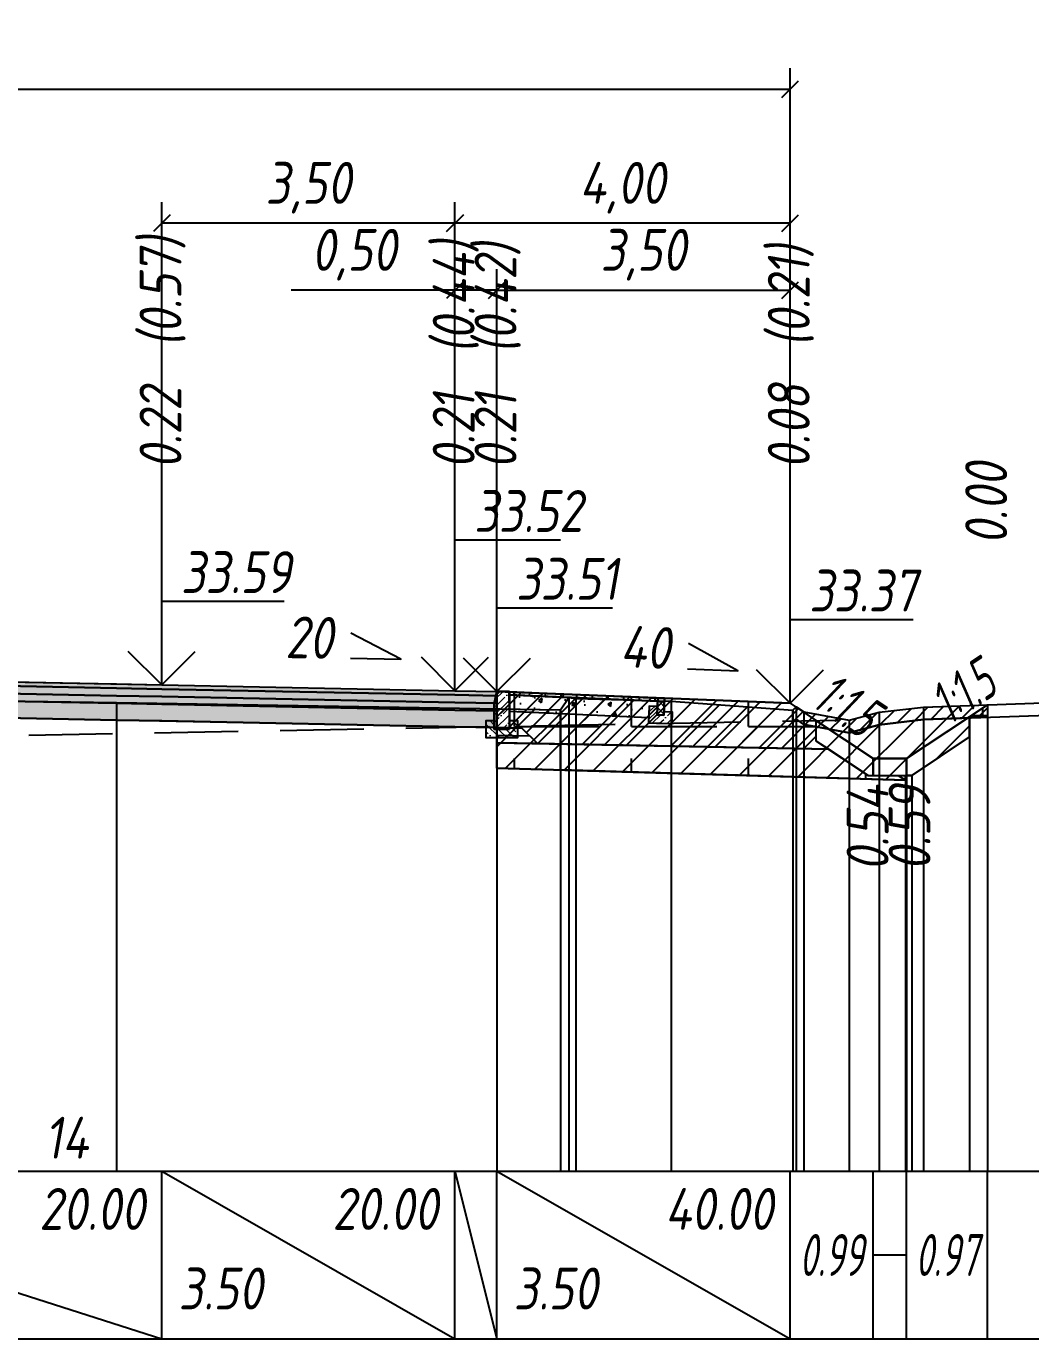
# Model space of a CAD drawing. Extents: x -717 to 1451, y -133302 to 233.
# Drawn here: x -194.5 to -134.5, y -110146.2 to -110067.8 of the extents above; entities that cross this region are included whole.
import ezdxf
from ezdxf.enums import TextEntityAlignment as Align

# ---------------------------------------------------------------- set-up
doc = ezdxf.new("R2010")
doc.units = 0
doc.linetypes.add('штриховая', pattern=[0.75, 0.5, -0.25])
for name, color, linetype in [('Интерполированный поперечник', 2, 'Continuous'), ('КОД_399', 252, 'Continuous'), ('Код_514', 1, 'Continuous'), ('Контур_0', 7, 'Continuous'), ('Контур_2521', 7, 'Continuous'), ('Контур_2564', 7, 'Continuous'), ('Контур_2660', 7, 'Continuous'), ('Контур_2665', 7, 'Continuous'), ('Контур_400', 7, 'Continuous'), ('Контур_508', 7, 'Continuous'), ('Контур_512', 7, 'Continuous'), ('Контур_513', 7, 'Continuous'), ('Контур_818', 7, 'Continuous'), ('Красный поперечник', 1, 'Continuous'), ('Объём_2501', 7, 'Continuous'), ('Объём_2564', 7, 'Continuous'), ('Объём_2650', 7, 'Continuous'), ('Объём_2660', 7, 'Continuous'), ('Объём_2661', 7, 'Continuous'), ('Объём_2662', 7, 'Continuous'), ('Объём_2663', 7, 'Continuous'), ('Объём_2664', 7, 'Continuous'), ('Объём_2665', 7, 'Continuous'), ('Объём_2666', 7, 'Continuous'), ('Объём_2667', 7, 'Continuous'), ('Объём_2668', 7, 'Continuous'), ('Объём_2669', 7, 'Continuous'), ('Объём_2675', 7, 'Continuous'), ('Откосы', 7, 'Continuous'), ('Отметки покрытия', 7, 'Continuous'), ('Рабочие отметки', 7, 'Continuous'), ('Рабочие отметки доп.', 7, 'Continuous'), ('Слои выравнивания', 7, 'Continuous'), ('Таблица', 7, 'Continuous'), ('Уклоны проезжей части', 7, 'Continuous'), ('Черный поперечник', 3, 'Continuous')]:
    doc.layers.add(name, color=color, linetype=linetype)
for name, color, linetype, true_color in [('Контур_2540', 2, 'Continuous', 0xffff00), ('Контур_2560', 2, 'Continuous', 0xffff00), ('Контур_2561', 7, 'Continuous', 0xff8040), ('Контур_2562', 3, 'Continuous', 0x00ff00), ('Контур_2563', 7, 'Continuous', 0xff8000), ('Контур_2570', 7, 'Continuous', 0x80ff00), ('Контур_2583', 3, 'Continuous', 0x00ff00), ('Контур_2584', 3, 'Continuous', 0x00ff00), ('Контур_2725', 7, 'Continuous', 0x323232), ('Контур_2736', 4, 'Continuous', 0x00ffff), ('Контур_2737', 4, 'Continuous', 0x00ffff), ('Контур_2738', 4, 'Continuous', 0x00ffff), ('Контур_2739', 4, 'Continuous', 0x00ffff), ('Контур_2741', 4, 'Continuous', 0x00ffff), ('Контур_2742', 4, 'Continuous', 0x00ffff), ('Контур_2743', 4, 'Continuous', 0x00ffff), ('Контур_2744', 7, 'Continuous', 0xa4ffff), ('Контур_2745', 7, 'Continuous', 0xa4ffff), ('Контур_2747', 4, 'Continuous', 0x00ffff), ('Контур_2748', 4, 'Continuous', 0x00ffff), ('Контур_2749', 4, 'Continuous', 0x00ffff), ('Контур_2750', 4, 'Continuous', 0x00ffff), ('Контур_2751', 4, 'Continuous', 0x00ffff), ('Контур_2752', 4, 'Continuous', 0x00ffff), ('Контур_2760', 7, 'Continuous', 0x323232), ('Контур_2761', 7, 'Continuous', 0x323232), ('Контур_2762', 7, 'Continuous', 0x323232), ('Контур_2763', 7, 'Continuous', 0x323232), ('Контур_402', 7, 'Continuous', 0xff6464), ('Контур_703', 4, 'Continuous', 0x00ffff), ('Контур_705', 4, 'Continuous', 0x00ffff), ('Контур_707', 4, 'Continuous', 0x00ffff), ('Контур_720', 131, 'Continuous', 0xaaffff), ('Объём_2520', 7, 'Continuous', 0x80ffff), ('Объём_2540', 2, 'Continuous', 0xffff00), ('Объём_2560', 2, 'Continuous', 0xffff00), ('Объём_2561', 7, 'Continuous', 0xff8040), ('Объём_2562', 3, 'Continuous', 0x00ff00), ('Объём_2563', 7, 'Continuous', 0xff8000), ('Объём_2570', 7, 'Continuous', 0x80ff00), ('Объём_2583', 3, 'Continuous', 0x00ff00), ('Объём_2584', 3, 'Continuous', 0x00ff00), ('Объём_2594', 3, 'Continuous', 0x00ff00), ('Объём_2598', 3, 'Continuous', 0x00ff00), ('Объём_2600', 7, 'Continuous', 0x808000), ('Объём_2746', 2, 'Continuous', 0xffff00)]:
    doc.layers.add(name, color=color, linetype=linetype, true_color=true_color)
doc.styles.get("Standard").update_dxf_attribs({"font": 'txt', "height": 2.5})
doc.styles.add('М', font='romand.shx', dxfattribs={"width": 0.8, "oblique": 10, "height": 2.5})
doc.dimstyles.new('ISO-25', dxfattribs={"dimtxt": 2.5, "dimasz": 2.5, "dimexe": 1.25, "dimexo": 0.625, "dimtad": 1, "dimtxsty": 'Standard', "dimcen": 2.5, "dimadec": 0, "dimazin": 0, "dimtfac": 1, "dimtmove": 0, "dimatfit": 3, "dimfxl": 1, "dimarcsym": 0})
pattern_1 = [(0, (-423.799, 36.809), (0, 6.985), [5.08, -1.905]), (90, (-423.799, 36.809), (-6.985, 4e-16), [5.08, -1.905])]

# ---------------------------------------------------------------- blocks, each defined once
blk = doc.blocks.new('_Oblique')
at = {"color": 0, "linetype": 'ByBlock', "lineweight": -2}
blk.add_line((-0.5, -0.5), (0.5, 0.5), dxfattribs=at)
blk = doc.blocks.new('*D2248')
at = {"color": 0, "lineweight": -2, "transparency": 16777216}
for p, q in [((-166.408, -110106.995), (-166.408, -110082.343)), ((-148.908, -110107.695), (-148.908, -110082.343)), ((-166.408, -110083.593), (-148.908, -110083.593))]:
    blk.add_line(p, q, dxfattribs=at)
at = {"layer": 'Defpoints', "color": 0, "transparency": 16777216}
for p in [(-148.908, -110083.593), (-166.408, -110107.62), (-148.908, -110108.32)]:
    blk.add_point(p, dxfattribs=at)
at = {"color": 0, "lineweight": -2, "transparency": 16777216, "rotation": 180}
blk.add_blockref('_Oblique', (-166.408, -110083.593), dxfattribs=at)
at = {"color": 0, "lineweight": -2, "transparency": 16777216}
blk.add_blockref('_Oblique', (-148.908, -110083.593), dxfattribs=at)
at = {"color": 0, "transparency": 16777216, "insert": (-157.658, -110081.48), "char_height": 2.5, "width": 9.58333, "attachment_point": 5, "style": 'М'}
blk.add_mtext('3,50', dxfattribs=at)
blk = doc.blocks.new('*D2250')
at = {"color": 0, "lineweight": -2, "transparency": 16777216}
for p, q in [((-168.908, -110106.945), (-168.908, -110082.343)), ((-166.408, -110106.995), (-166.408, -110082.343)), ((-168.908, -110083.593), (-178.692, -110083.593)), ((-166.408, -110083.593), (-168.908, -110083.593))]:
    blk.add_line(p, q, dxfattribs=at)
at = {"layer": 'Defpoints', "color": 0, "transparency": 16777216}
for p in [(-166.408, -110083.593), (-168.908, -110107.57), (-166.408, -110107.62)]:
    blk.add_point(p, dxfattribs=at)
at = {"color": 0, "lineweight": -2, "transparency": 16777216, "rotation": 180}
blk.add_blockref('_Oblique', (-168.908, -110083.593), dxfattribs=at)
at = {"color": 0, "lineweight": -2, "transparency": 16777216}
blk.add_blockref('_Oblique', (-166.408, -110083.593), dxfattribs=at)
at = {"color": 0, "transparency": 16777216, "insert": (-174.931, -110081.48), "char_height": 2.5, "width": 9.16667, "attachment_point": 5, "style": 'М'}
blk.add_mtext('0,50', dxfattribs=at)
blk = doc.blocks.new('*D2252')
at = {"color": 0, "lineweight": -2, "transparency": 16777216}
for p, q in [((-186.408, -110106.595), (-186.408, -110078.343)), ((-168.908, -110106.945), (-168.908, -110078.343)), ((-168.908, -110079.593), (-186.408, -110079.593))]:
    blk.add_line(p, q, dxfattribs=at)
at = {"layer": 'Defpoints', "color": 0, "transparency": 16777216}
for p in [(-186.408, -110079.593), (-186.408, -110107.22), (-168.908, -110107.57)]:
    blk.add_point(p, dxfattribs=at)
at = {"color": 0, "lineweight": -2, "transparency": 16777216, "rotation": 180}
blk.add_blockref('_Oblique', (-186.408, -110079.593), dxfattribs=at)
at = {"color": 0, "lineweight": -2, "transparency": 16777216}
blk.add_blockref('_Oblique', (-168.908, -110079.593), dxfattribs=at)
at = {"color": 0, "transparency": 16777216, "insert": (-177.658, -110077.48), "char_height": 2.5, "width": 9.58333, "attachment_point": 5, "style": 'М'}
blk.add_mtext('3,50', dxfattribs=at)
blk = doc.blocks.new('*D2253')
at = {"color": 0, "lineweight": -2, "transparency": 16777216}
for p, q in [((-168.908, -110106.945), (-168.908, -110078.343)), ((-148.908, -110107.695), (-148.908, -110078.343)), ((-148.908, -110079.593), (-168.908, -110079.593))]:
    blk.add_line(p, q, dxfattribs=at)
at = {"layer": 'Defpoints', "color": 0, "transparency": 16777216}
for p in [(-168.908, -110079.593), (-168.908, -110107.57), (-148.908, -110108.32)]:
    blk.add_point(p, dxfattribs=at)
at = {"color": 0, "lineweight": -2, "transparency": 16777216, "rotation": 180}
blk.add_blockref('_Oblique', (-168.908, -110079.593), dxfattribs=at)
at = {"color": 0, "lineweight": -2, "transparency": 16777216}
blk.add_blockref('_Oblique', (-148.908, -110079.593), dxfattribs=at)
at = {"color": 0, "transparency": 16777216, "insert": (-158.908, -110077.48), "char_height": 2.5, "width": 9.16667, "attachment_point": 5, "style": 'М'}
blk.add_mtext('4,00', dxfattribs=at)
blk = doc.blocks.new('*D2255')
at = {"color": 0, "lineweight": -2, "transparency": 16777216}
for p, q in [((-286.644, -110107.695), (-286.644, -110070.343)), ((-148.908, -110107.695), (-148.908, -110070.343)), ((-286.644, -110071.593), (-148.908, -110071.593))]:
    blk.add_line(p, q, dxfattribs=at)
at = {"layer": 'Defpoints', "color": 0, "transparency": 16777216}
for p in [(-148.908, -110071.593), (-286.644, -110108.32), (-148.908, -110108.32)]:
    blk.add_point(p, dxfattribs=at)
at = {"color": 0, "lineweight": -2, "transparency": 16777216, "rotation": 180}
blk.add_blockref('_Oblique', (-286.644, -110071.593), dxfattribs=at)
at = {"color": 0, "lineweight": -2, "transparency": 16777216}
blk.add_blockref('_Oblique', (-148.908, -110071.593), dxfattribs=at)
at = {"color": 0, "transparency": 16777216, "insert": (-217.776, -110069.48), "char_height": 2.5, "width": 12.5, "attachment_point": 5, "style": 'М'}
blk.add_mtext('27,55', dxfattribs=at)
blk = doc.blocks.new('Тротуар1')
at = {"linetype": 'Continuous', "lineweight": 13}
h = blk.add_hatch(dxfattribs=at)
h.set_pattern_fill('ANSI35', scale=5, angle=90)
h.set_pattern_definition([(135, (-1541.6927, -4801.9416), (-0.88388348, -0.88388348), []), (135, (-1541.6927, -4801.0577), (-0.88388348, -0.88388348), [1.5625, -0.3125, 0, -0.3125])])
h.paths.add_polyline_path([(-16.72, -1.24), (-17.72, -1.24), (-17.72, -2.24), (-18.52, -2.24), (-18.52, -1.85), (-19.52, -1.89), (-19.52, -3.24), (-16.72, -3.24)])
h = blk.add_hatch(dxfattribs=at)
h.set_pattern_fill('ANSI35', scale=5)
h.set_pattern_definition([(45, (-1541.6927, -4800.4416), (-0.88388348, 0.88388348), []), (45, (-1540.8088, -4800.4416), (-0.88388348, 0.88388348), [1.5625, -0.3125, 0, -0.3125])])
h.paths.add_polyline_path([(-17.72, -0.24), (-18.52, -0.24), (-18.52, -2.24), (-17.72, -2.24)])
at = {"linetype": 'Continuous'}
h = blk.add_hatch(dxfattribs=at)
h.set_pattern_fill('ANSI31', color=256, scale=15, angle=45, style=0)
h.set_pattern_definition([(90, (-1932.1888, -4954.235), (-1.875, 3e-16), [])])
h.paths.add_polyline_path([(0, 0), (-17.72, -0.24), (-17.71, -0.63), (-11.04, -0.58), (0, -0.4)])
at = {"layer": 'КОД_399'}
h = blk.add_hatch(dxfattribs=at)
h.set_pattern_fill('AR-CONC', scale=0.7, angle=45, style=0)
h.set_pattern_definition([(95, (-1932.189, -4954.235), (3.860864, 3.2396496), [0.525, -5.775]), (40, (-1932.189, -4954.235), (-4.409945, 3.036377), [0.42, -4.62]), (145.45144, (-1931.867, -4953.965), (-0.549081, 6.2760265), [0.4461813, -4.907995]), (91.1842, (-1933.179, -4953.245), (6.101854, 4.4632964), [0.7875, -8.6625]), (141.63564, (-1932.67, -4952.873), (-0.1953, 9.447982), [0.669272, -7.361996]), (36.18416, (-1933.179, -4953.245), (-0.1953, 9.447982), [0.63, -6.93]), (66, (-1932.4363, -4952.9975), (4.947401, 0.9616773), [0.525, -5.775]), (11, (-1932.4363, -4952.9975), (-2.38496, 4.793659), [0.42, -4.62]), (116.45144, (-1932.024, -4952.9174), (2.562441, 5.7553363), [0.4461813, -4.907995]), (82.5, (-1932.1888, -4954.235), (-1.5875523, 1.7079287), [0, -4.564, 0, -4.69, 0, -4.6375]), (52.5, (-1932.1888, -4954.235), (-0.6501106, 3.2543661), [0, -2.674, 0, -4.459, 0, -1.7675]), (12.5, (-1933.2926, -4955.3388), (2.7539272, 2.5306453), [0, -1.75, 0, -5.46, 0, -7.245]), (2.5, (-1933.7876, -4955.8337), (2.3911299, 3.3821186), [0, -2.275, 0, -3.626, 0, -5.145])])
h.paths.add_polyline_path([(0, -0.4), (-17.71, -0.63), (-17.72, -1.24), (-16.71, -1.24), (-16.72, -2.62), (-0.07, -2.41)])
at = {"linetype": 'Continuous'}
blk.add_lwpolyline([(-17.72, -1.24), (-16.72, -1.24), (-16.72, -3.24), (-19.52, -3.24), (-19.52, -1.89), (-18.52, -1.85)], dxfattribs=at)
at = {"color": 7, "lineweight": 30}
for points in [[(-18.52, -0.24), (-18.52, -2.24), (-17.72, -2.24), (-17.72, -0.24), (-18.52, -0.24)], [(-8.6, -0.53), (0, -0.4)]]:
    blk.add_lwpolyline(points, dxfattribs=at)
for points in [[(0, 0), (-17.72, -0.24), (-17.72, -0.63), (0, -0.4)], [(0, -0.4), (-17.71, -0.63), (-17.72, -1.24), (-16.71, -1.24), (-16.72, -2.62), (-0.07, -2.39)]]:
    blk.add_lwpolyline(points, close=True)
blk = doc.blocks.new('БР100.30.18')
at = {"linetype": 'Continuous', "lineweight": 13}
h = blk.add_hatch(dxfattribs=at)
h.set_pattern_fill('ANSI35', scale=5)
h.set_pattern_definition([(45, (-1504.996, -4799.2297), (-0.88388348, 0.88388348), []), (45, (-1504.1121, -4799.2297), (-0.88388348, 0.88388348), [1.5625, -0.3125, 0, -0.3125])])
h.paths.add_polyline_path([(0.3, 3.47), (1.8, 3.47), (1.8, -1.03), (0, -1.03), (0, 1.97)])
h = blk.add_hatch(dxfattribs=at)
h.set_pattern_fill('ANSI35', scale=5, angle=90)
h.set_pattern_definition([(135, (-1504.996, -4800.7297), (-0.88388348, -0.88388348), []), (135, (-1504.996, -4799.8458), (-0.88388348, -0.88388348), [1.5625, -0.3125, 0, -0.3125])])
h.paths.add_polyline_path([(-1, -0.03), (0, -0.03), (0, -1.03), (1.8, -1.03), (1.8, -0.03), (2.8, -0.03), (2.8, -2.03), (-1, -2.03)])
at = {"color": 7, "lineweight": 30}
blk.add_lwpolyline([(1.8, -1.03), (0, -1.03), (0, 1.97), (0.3, 3.47), (1.8, 3.47)], close=True, dxfattribs=at)
at = {"linetype": 'Continuous'}
blk.add_lwpolyline([(0, -0.03), (-1, -0.03), (-1, -2.03), (2.8, -2.03), (2.8, -0.03), (1.8, -0.03)], dxfattribs=at)

msp = doc.modelspace()

# ---------------------------------------------------------------- hatches: boundary and pattern name
at = {"transparency": 33554681}
h = msp.add_hatch(dxfattribs=at)
h.set_pattern_fill('ANGLE', color=256)
h.set_pattern_definition(pattern_1)
h.paths.add_polyline_path([(-163.99, -110110.656), (-164.908, -110109.738), (-166.408, -110109.708), (-166.408, -110107.558), (-148.908, -110108.258), (-147.366, -110109.286), (-147.366, -110110.488), (-146.591, -110111.004)])
h = msp.add_hatch(dxfattribs=at)
h.set_pattern_fill('ANGLE', color=256)
h.set_pattern_definition(pattern_1)
h.paths.add_polyline_path([(-138.202, -110109.132), (-138.202, -110109.062), (-137.124, -110108.344), (-137.124, -110109.094)])
h = msp.add_hatch(dxfattribs=at)
h.set_pattern_fill('ANGLE', color=256)
h.set_pattern_definition(pattern_1)
h.paths.add_polyline_path([(-144.254, -110112.562), (-142.452, -110112.562), (-142.015, -110112.853), (-166.408, -110112.122), (-166.408, -110110.608), (-146.591, -110111.004)])
at = {"layer": 'Объём_2563'}
h = msp.add_hatch(dxfattribs=at)
h.set_pattern_fill('ANSI31', color=256, scale=0.3)
h.set_pattern_definition([(45, (-423.799, 36.8088), (-0.673519209, 0.673519209), [])])
h.paths.add_polyline_path([(-163.99, -110110.656), (-164.908, -110109.738), (-166.408, -110109.708), (-166.408, -110107.558), (-148.908, -110108.258), (-147.366, -110109.286), (-147.366, -110110.488), (-146.591, -110111.004)])
at = {"layer": 'Объём_2570'}
h = msp.add_hatch(dxfattribs=at)
h.set_pattern_fill('ANSI31', color=256, scale=0.2)
h.set_pattern_definition([(45, (-423.79904, 36.80876), (-0.449012806, 0.449012806), [])])
h.paths.add_polyline_path([(-137.124, -110109.094), (-140.936, -110109.23), (-143.587, -110109.54), (-145.389, -110110.014), (-148.08, -110109.515), (-148.537, -110109.209), (-148.735, -110109.42), (-148.735, -110108.67), (-148.537, -110108.459), (-148.08, -110108.765), (-145.389, -110109.264), (-143.587, -110108.79), (-140.936, -110108.48), (-137.124, -110108.344)])
at = {"layer": 'Объём_2600'}
h = msp.add_hatch(dxfattribs=at)
h.set_pattern_fill('ANSI31', color=6, scale=0.4)
h.set_pattern_definition([(45, (-423.799, 36.8088), (-0.898025612, 0.898025612), [])])
h.paths.add_polyline_path([(-138.202, -110110.264), (-141.649, -110112.562), (-142.015, -110112.562), (-142.015, -110112.853), (-166.408, -110112.122), (-166.408, -110108.59), (-162.61, -110108.653), (-162.11, -110107.903), (-161.704, -110107.976), (-156.002, -110108.137), (-148.735, -110108.67), (-148.735, -110109.42), (-148.537, -110109.209), (-148.08, -110109.515), (-145.389, -110110.014), (-143.587, -110109.54), (-140.936, -110109.23), (-138.202, -110109.132)])
h = msp.add_hatch(dxfattribs=at)
h.set_pattern_fill('HONEY', color=5, scale=0.3)
h.set_pattern_definition([(0, (-423.79904, 36.80876), (1.42875, 0.8248891935), [0.9525, -1.905]), (120, (-423.79904, 36.80876), (-1.428749997, 0.824889199), [0.9525, -1.905]), (60, (-423.79904, 36.80876), (3e-09, 1.6497783924), [-1.905, 0.9525])])
h.paths.add_polyline_path([(-138.202, -110109.132), (-138.202, -110109.062), (-137.124, -110108.344), (-137.124, -110109.094)])
at = {"layer": 'Слои выравнивания'}
for color, points in [(2, [(-217.776, -110106.531), (-196.764, -110106.951), (-189.111, -110107.104), (-186.408, -110107.158), (-168.908, -110107.508), (-166.408, -110107.558), (-166.408, -110107.808), (-168.908, -110107.758), (-186.408, -110107.408), (-189.111, -110107.354), (-196.764, -110107.201), (-217.776, -110106.781)]), (3, [(-217.776, -110106.781), (-196.764, -110107.201), (-189.111, -110107.354), (-186.408, -110107.408), (-168.908, -110107.758), (-166.408, -110107.808), (-166.408, -110108.258), (-168.908, -110108.208), (-186.408, -110107.858), (-189.111, -110107.804), (-196.764, -110107.651), (-217.776, -110107.231)]), (4, [(-217.776, -110107.231), (-196.764, -110107.651), (-189.111, -110107.804), (-186.408, -110107.858), (-168.908, -110108.208), (-166.408, -110108.258), (-166.408, -110108.708), (-168.908, -110108.658), (-186.408, -110108.308), (-189.111, -110108.254), (-196.764, -110108.101), (-217.776, -110107.681)]), (5, [(-217.776, -110107.681), (-196.764, -110108.101), (-189.111, -110108.254), (-186.408, -110108.308), (-168.908, -110108.658), (-166.408, -110108.708), (-166.408, -110109.708), (-168.908, -110109.658), (-186.408, -110109.308), (-189.111, -110109.254), (-196.764, -110109.101), (-217.776, -110108.681)])]:
    msp.add_hatch(color=color, dxfattribs=at).paths.add_polyline_path(points)

# ---------------------------------------------------------------- linework, layer by layer
at = {"layer": 'Интерполированный поперечник', "linetype": 'штриховая', "ltscale": 10, "flags": 128}
msp.add_lwpolyline([(-291.828, -110111.961), (-145.98, -110109.26)], dxfattribs=at)
at = {"layer": 'Код_514'}
for p, q in [((-217.776, -110136.191), (-186.408, -110146.191)), ((-186.408, -110146.191), (-186.408, -110136.191)), ((-186.408, -110136.191), (-168.908, -110146.191)), ((-168.908, -110146.191), (-168.908, -110136.191)), ((-168.908, -110136.191), (-166.408, -110146.191)), ((-166.408, -110146.191), (-166.408, -110136.191)), ((-166.408, -110136.191), (-148.908, -110146.191)), ((-148.908, -110146.191), (-148.908, -110136.191)), ((-143.952, -110146.191), (-143.952, -110136.191)), ((-141.952, -110146.191), (-141.952, -110136.191)), ((-137.124, -110146.191), (-137.124, -110136.191)), ((-143.952, -110141.191), (-141.952, -110141.191))]:
    msp.add_line(p, q, dxfattribs=at)
at = {"layer": 'Контур_0', "flags": 128}
for points in [[(-148.908, -110108.258), (-147.366, -110109.286), (-147.366, -110109.286), (-147.366, -110109.286), (-147.366, -110109.286), (-147.366, -110109.286), (-147.366, -110109.286), (-147.366, -110109.286), (-147.366, -110109.286), (-147.366, -110109.286), (-147.366, -110109.286), (-147.366, -110109.286), (-147.366, -110109.286), (-147.366, -110109.286), (-147.366, -110109.286), (-143.952, -110111.562)], [(-148.908, -110108.258), (-147.366, -110109.286), (-147.366, -110109.286), (-147.366, -110109.286), (-147.366, -110109.286), (-147.366, -110109.286), (-147.366, -110109.286), (-147.366, -110109.286), (-147.366, -110109.286), (-147.366, -110109.286), (-147.366, -110109.286), (-147.366, -110109.286), (-147.366, -110109.286), (-147.366, -110109.286), (-147.366, -110109.286), (-143.952, -110111.562), (-141.952, -110111.562), (-137.124, -110108.344), (-137.124, -110108.344), (-137.124, -110108.344), (-137.124, -110108.344), (-137.124, -110108.344), (-137.124, -110108.344), (-137.124, -110108.344), (-137.124, -110108.344), (-137.124, -110108.344), (-137.124, -110108.344), (-137.124, -110108.344), (-137.124, -110108.344), (-137.124, -110108.344)], [(-166.408, -110110.608), (-166.408, -110109.708), (-164.908, -110109.738), (-163.99, -110110.656), (-166.408, -110110.608), (-166.408, -110110.608)], [(-166.408, -110109.708), (-164.908, -110109.738), (-163.99, -110110.656), (-146.591, -110111.004)]]:
    msp.add_lwpolyline(points, dxfattribs=at)
at = {"layer": 'Контур_2521', "color": 250, "flags": 128}
msp.add_lwpolyline([(-166.408, -110110.158), (-164.449, -110110.197)], dxfattribs=at)
at = {"layer": 'Контур_2540', "flags": 128}
msp.add_lwpolyline([(-144.254, -110112.562), (-142.452, -110112.562), (-142.015, -110112.853), (-166.408, -110112.122), (-166.408, -110110.608), (-146.591, -110111.004), (-144.254, -110112.562), (-144.254, -110112.562)], dxfattribs=at)
at = {"layer": 'Контур_2560', "flags": 128}
msp.add_lwpolyline([(-166.408, -110107.558), (-148.908, -110108.258), (-148.908, -110108.258), (-148.908, -110108.258)], dxfattribs=at)
at = {"layer": 'Контур_2561', "flags": 128}
msp.add_lwpolyline([(-166.408, -110107.558), (-166.408, -110107.558), (-148.908, -110108.258), (-148.908, -110108.258), (-166.408, -110107.558)], dxfattribs=at)
at = {"layer": 'Контур_2562', "flags": 128}
msp.add_lwpolyline([(-148.908, -110108.258), (-148.908, -110108.258), (-148.908, -110108.258), (-148.908, -110108.258), (-148.908, -110108.258)], dxfattribs=at)
at = {"layer": 'Контур_2563', "flags": 128}
msp.add_lwpolyline([(-163.99, -110110.656), (-164.908, -110109.738), (-166.408, -110109.708), (-166.408, -110107.558), (-148.908, -110108.258), (-147.366, -110109.286), (-147.366, -110110.488), (-146.591, -110111.004), (-163.99, -110110.656), (-163.99, -110110.656)], dxfattribs=at)
at = {"layer": 'Контур_2564', "flags": 128}
msp.add_lwpolyline([(-166.408, -110107.558), (-148.908, -110108.258)], dxfattribs=at)
at = {"layer": 'Контур_2570', "flags": 128}
msp.add_lwpolyline([(-242.535, -110108.318), (-218.092, -110107.794), (-217.776, -110107.799), (-189.111, -110108.211), (-162.61, -110108.653), (-162.11, -110107.903), (-161.704, -110107.976), (-156.002, -110108.137), (-148.735, -110108.67), (-148.735, -110109.42), (-148.537, -110109.209), (-148.08, -110109.515), (-145.389, -110110.014), (-145.389, -110110.014), (-143.587, -110109.54), (-140.936, -110109.23), (-126.126, -110108.702), (-123.581, -110108.622), (-112.124, -110107.764)], dxfattribs=at)
at = {"layer": 'Контур_2583', "flags": 128}
for points in [[(-138.202, -110110.264), (-138.202, -110109.062), (-141.952, -110111.562), (-141.952, -110112.562), (-141.649, -110112.562), (-138.202, -110110.264)], [(-143.952, -110111.562), (-147.366, -110109.286), (-147.366, -110110.488), (-144.254, -110112.562), (-143.952, -110112.562), (-143.952, -110111.562)]]:
    msp.add_lwpolyline(points, dxfattribs=at)
at = {"layer": 'Контур_2584', "flags": 128}
msp.add_lwpolyline([(-143.952, -110111.562), (-143.952, -110112.562), (-141.952, -110112.562), (-141.952, -110111.562), (-143.952, -110111.562)], dxfattribs=at)
at = {"layer": 'Контур_2660', "flags": 128}
msp.add_lwpolyline([(-166.408, -110112.122), (-142.015, -110112.853)], dxfattribs=at)
at = {"layer": 'Контур_2665', "flags": 128}
msp.add_lwpolyline([(-148.908, -110108.258), (-148.908, -110108.258)], dxfattribs=at)
at = {"layer": 'Контур_2725', "flags": 128}
msp.add_lwpolyline([(-267.734, -110109.68), (-266.644, -110109.658), (-249.144, -110109.308), (-242.535, -110109.176), (-218.092, -110108.687), (-217.776, -110108.681), (-196.764, -110109.101), (-189.111, -110109.254), (-186.408, -110109.308), (-168.908, -110109.658), (-166.408, -110109.708)], dxfattribs=at)
at = {"layer": 'Контур_2736', "flags": 128}
for points in [[(-148.908, -110108.258), (-147.366, -110109.286)], [(-147.366, -110109.286), (-143.952, -110111.562)]]:
    msp.add_lwpolyline(points, dxfattribs=at)
at = {"layer": 'Контур_2737', "flags": 128}
msp.add_lwpolyline([(-147.366, -110109.286), (-147.366, -110109.286)], dxfattribs=at)
at = {"layer": 'Контур_2738', "flags": 128}
msp.add_lwpolyline([(-147.366, -110109.286), (-147.366, -110109.286)], dxfattribs=at)
at = {"layer": 'Контур_2739', "flags": 128}
msp.add_lwpolyline([(-147.366, -110109.286), (-147.366, -110109.286)], dxfattribs=at)
at = {"layer": 'Контур_2741', "flags": 128}
msp.add_lwpolyline([(-137.124, -110108.344), (-137.124, -110108.344)], dxfattribs=at)
at = {"layer": 'Контур_2742', "flags": 128}
msp.add_lwpolyline([(-137.124, -110108.344), (-137.124, -110108.344)], dxfattribs=at)
at = {"layer": 'Контур_2743', "flags": 128}
msp.add_lwpolyline([(-137.124, -110108.344), (-137.124, -110108.344)], dxfattribs=at)
at = {"layer": 'Контур_2744', "flags": 128}
msp.add_lwpolyline([(-137.124, -110108.344), (-137.124, -110108.344)], dxfattribs=at)
msp.add_lwpolyline([(-137.124, -110108.344), (-137.124, -110108.344)], dxfattribs=at)
msp.add_lwpolyline([(-137.124, -110108.344), (-137.124, -110108.344)], dxfattribs=at)
msp.add_lwpolyline([(-137.124, -110108.344), (-137.124, -110108.344)], dxfattribs=at)
msp.add_lwpolyline([(-137.124, -110108.344), (-137.124, -110108.344)], dxfattribs=at)
msp.add_lwpolyline([(-137.124, -110108.344), (-137.124, -110108.344)], dxfattribs=at)
at = {"layer": 'Контур_2745', "flags": 128}
msp.add_lwpolyline([(-147.366, -110109.286), (-147.366, -110109.286)], dxfattribs=at)
msp.add_lwpolyline([(-147.366, -110109.286), (-147.366, -110109.286)], dxfattribs=at)
msp.add_lwpolyline([(-147.366, -110109.286), (-147.366, -110109.286)], dxfattribs=at)
msp.add_lwpolyline([(-147.366, -110109.286), (-147.366, -110109.286)], dxfattribs=at)
msp.add_lwpolyline([(-147.366, -110109.286), (-147.366, -110109.286)], dxfattribs=at)
msp.add_lwpolyline([(-147.366, -110109.286), (-147.366, -110109.286)], dxfattribs=at)
at = {"layer": 'Контур_2747', "flags": 128}
msp.add_lwpolyline([(-147.366, -110109.286), (-147.366, -110109.286)], dxfattribs=at)
at = {"layer": 'Контур_2748', "flags": 128}
msp.add_lwpolyline([(-147.366, -110109.286), (-147.366, -110109.286)], dxfattribs=at)
at = {"layer": 'Контур_2749', "flags": 128}
msp.add_lwpolyline([(-147.366, -110109.286), (-147.366, -110109.286)], dxfattribs=at)
at = {"layer": 'Контур_2750', "flags": 128}
msp.add_lwpolyline([(-137.124, -110108.344), (-137.124, -110108.344)], dxfattribs=at)
at = {"layer": 'Контур_2751', "flags": 128}
msp.add_lwpolyline([(-137.124, -110108.344), (-137.124, -110108.344)], dxfattribs=at)
at = {"layer": 'Контур_2752', "flags": 128}
msp.add_lwpolyline([(-137.124, -110108.344), (-137.124, -110108.344)], dxfattribs=at)
at = {"layer": 'Контур_2760', "flags": 128}
msp.add_lwpolyline([(-267.734, -110107.53), (-266.644, -110107.508), (-249.144, -110107.158), (-242.535, -110107.026), (-218.092, -110106.537), (-217.776, -110106.531), (-196.764, -110106.951), (-189.111, -110107.104), (-186.408, -110107.158), (-168.908, -110107.508), (-166.408, -110107.558)], dxfattribs=at)
at = {"layer": 'Контур_2761', "flags": 128}
msp.add_lwpolyline([(-267.734, -110107.78), (-266.644, -110107.758), (-249.144, -110107.408), (-242.535, -110107.276), (-218.092, -110106.787), (-217.776, -110106.781), (-196.764, -110107.201), (-189.111, -110107.354), (-186.408, -110107.408), (-168.908, -110107.758), (-166.408, -110107.808)], dxfattribs=at)
at = {"layer": 'Контур_2762', "flags": 128}
msp.add_lwpolyline([(-267.734, -110108.23), (-266.644, -110108.208), (-249.144, -110107.858), (-242.535, -110107.726), (-218.092, -110107.237), (-217.776, -110107.231), (-196.764, -110107.651), (-189.111, -110107.804), (-186.408, -110107.858), (-168.908, -110108.208), (-166.408, -110108.258)], dxfattribs=at)
at = {"layer": 'Контур_2763', "flags": 128}
msp.add_lwpolyline([(-267.734, -110108.68), (-266.644, -110108.658), (-249.144, -110108.308), (-242.535, -110108.176), (-218.092, -110107.687), (-217.776, -110107.681), (-196.764, -110108.101), (-189.111, -110108.254), (-186.408, -110108.308), (-168.908, -110108.658), (-166.408, -110108.708)], dxfattribs=at)
at = {"layer": 'Контур_400', "flags": 128}
msp.add_lwpolyline([(-217.776, -110106.531), (-186.408, -110107.158), (-168.908, -110107.508), (-168.908, -110107.508), (-168.908, -110107.508), (-168.908, -110107.508), (-168.908, -110107.508), (-168.908, -110107.508), (-166.408, -110107.558)], dxfattribs=at)
at = {"layer": 'Контур_402', "flags": 128}
msp.add_lwpolyline([(-293.537, -110112.853), (-267.734, -110112.079), (-267.734, -110109.68), (-217.776, -110108.681), (-166.408, -110109.708), (-166.408, -110112.122), (-142.015, -110112.853)], dxfattribs=at)
at = {"layer": 'Контур_508', "flags": 128}
msp.add_lwpolyline([(-318.799, -110104.021), (-304.294, -110113.691), (-304.294, -110114.893), (-300.847, -110117.191), (-300.544, -110117.191), (-298.544, -110117.191), (-298.241, -110117.191), (-296.452, -110115.999), (-296.452, -110114.797), (-293.537, -110112.853), (-267.734, -110112.079), (-267.734, -110109.68), (-217.776, -110108.681), (-166.408, -110109.708), (-166.408, -110112.122), (-142.015, -110112.853), (-142.015, -110112.562), (-141.952, -110112.562), (-141.649, -110112.562), (-138.202, -110110.264), (-138.202, -110109.062), (-137.124, -110108.344)], dxfattribs=at)
at = {"layer": 'Контур_512', "flags": 128}
msp.add_lwpolyline([(-166.408, -110112.122), (-142.015, -110112.853), (-142.015, -110112.562), (-141.952, -110112.562), (-141.649, -110112.562), (-138.202, -110110.264), (-138.202, -110109.062), (-137.124, -110108.344)], dxfattribs=at)
at = {"layer": 'Контур_513', "flags": 128}
msp.add_lwpolyline([(-318.799, -110104.021), (-304.294, -110113.691), (-304.294, -110114.893), (-300.847, -110117.191), (-300.544, -110117.191), (-298.544, -110117.191), (-298.241, -110117.191), (-296.452, -110115.999), (-296.452, -110114.797), (-293.537, -110112.853), (-267.734, -110112.079), (-267.734, -110109.68), (-217.776, -110108.681), (-166.408, -110109.708), (-166.408, -110112.122), (-142.015, -110112.853), (-142.015, -110112.562), (-141.952, -110112.562), (-141.649, -110112.562), (-138.202, -110110.264), (-138.202, -110109.062), (-137.124, -110108.344)], dxfattribs=at)
at = {"layer": 'Контур_703', "flags": 128}
msp.add_lwpolyline([(-148.908, -110108.258), (-147.366, -110109.286)], dxfattribs=at)
at = {"layer": 'Контур_705', "flags": 128}
msp.add_lwpolyline([(-147.366, -110109.286), (-147.366, -110109.286)], dxfattribs=at)
at = {"layer": 'Контур_707', "flags": 128}
msp.add_lwpolyline([(-141.952, -110111.562), (-137.124, -110108.344)], dxfattribs=at)
at = {"layer": 'Контур_720', "flags": 128}
msp.add_lwpolyline([(-143.952, -110111.562), (-141.952, -110111.562)], dxfattribs=at)
at = {"layer": 'Контур_818', "flags": 128}
msp.add_lwpolyline([(-242.535, -110108.318), (-218.092, -110107.794), (-217.776, -110107.799), (-189.111, -110108.211), (-162.61, -110108.653), (-162.11, -110107.903), (-161.704, -110107.976), (-156.002, -110108.137), (-148.735, -110108.67), (-148.735, -110109.42), (-148.537, -110109.209), (-148.08, -110109.515), (-145.389, -110110.014), (-145.389, -110110.014), (-143.587, -110109.54), (-140.936, -110109.23), (-137.124, -110109.094)], dxfattribs=at)
at = {"layer": 'Красный поперечник'}
for p, q in [((-217.776, -110106.531), (-186.408, -110107.158)), ((-186.408, -110107.158), (-168.908, -110107.508)), ((-168.908, -110107.508), (-166.408, -110107.558)), ((-166.408, -110107.558), (-148.908, -110108.258)), ((-148.908, -110108.258), (-143.952, -110111.562)), ((-141.952, -110111.562), (-137.124, -110108.344)), ((-137.124, -110108.344), (-137.124, -110136.191)), ((-138.202, -110109.062), (-138.202, -110136.191)), ((-138.202, -110110.264), (-138.202, -110136.191)), ((-143.952, -110111.562), (-141.952, -110111.562)), ((-166.408, -110112.122), (-166.408, -110136.191)), ((-142.015, -110112.562), (-142.015, -110136.191)), ((-142.015, -110112.853), (-142.015, -110136.191)), ((-141.952, -110112.562), (-141.952, -110136.191)), ((-141.649, -110112.562), (-141.649, -110136.191))]:
    msp.add_line(p, q, dxfattribs=at)
at = {"layer": 'Объём_2501', "flags": 128}
msp.add_lwpolyline([(-217.776, -110106.531), (-186.408, -110107.158), (-168.908, -110107.508), (-168.908, -110107.508), (-168.908, -110107.508), (-168.908, -110107.508), (-168.908, -110107.508), (-168.908, -110107.508), (-166.408, -110107.558)], dxfattribs=at)
at = {"layer": 'Объём_2520', "color": 250, "flags": 128}
msp.add_lwpolyline([(-166.408, -110110.608), (-166.408, -110109.708), (-164.908, -110109.738), (-163.99, -110110.656), (-166.408, -110110.608), (-166.408, -110110.608)], dxfattribs=at)
at = {"layer": 'Объём_2540', "flags": 128}
msp.add_lwpolyline([(-144.254, -110112.562), (-142.452, -110112.562), (-142.015, -110112.853), (-166.408, -110112.122), (-166.408, -110110.608), (-146.591, -110111.004), (-144.254, -110112.562), (-144.254, -110112.562)], dxfattribs=at)
at = {"layer": 'Объём_2560', "flags": 128}
msp.add_lwpolyline([(-166.408, -110107.558), (-148.908, -110108.258), (-148.908, -110108.258), (-148.908, -110108.258)], dxfattribs=at)
at = {"layer": 'Объём_2561', "flags": 128}
msp.add_lwpolyline([(-166.408, -110107.558), (-166.408, -110107.558), (-148.908, -110108.258), (-148.908, -110108.258), (-166.408, -110107.558)], dxfattribs=at)
at = {"layer": 'Объём_2562', "flags": 128}
msp.add_lwpolyline([(-148.908, -110108.258), (-148.908, -110108.258), (-148.908, -110108.258), (-148.908, -110108.258), (-148.908, -110108.258)], dxfattribs=at)
at = {"layer": 'Объём_2563', "color": 250, "flags": 128}
msp.add_lwpolyline([(-163.99, -110110.656), (-164.908, -110109.738), (-166.408, -110109.708), (-166.408, -110107.558), (-148.908, -110108.258), (-147.366, -110109.286), (-147.366, -110110.488), (-146.591, -110111.004), (-163.99, -110110.656), (-163.99, -110110.656)], dxfattribs=at)
at = {"layer": 'Объём_2564', "flags": 128}
msp.add_lwpolyline([(-166.408, -110107.558), (-148.908, -110108.258)], dxfattribs=at)
at = {"layer": 'Объём_2570', "flags": 128}
msp.add_lwpolyline([(-137.124, -110109.094), (-140.936, -110109.23), (-143.587, -110109.54), (-145.389, -110110.014), (-148.08, -110109.515), (-148.537, -110109.209), (-148.735, -110109.42), (-148.735, -110108.67), (-148.537, -110108.459), (-148.08, -110108.765), (-145.389, -110109.264), (-143.587, -110108.79), (-140.936, -110108.48), (-137.124, -110108.344), (-137.124, -110109.094), (-137.124, -110109.094)], dxfattribs=at)
at = {"layer": 'Объём_2583', "flags": 128}
for points in [[(-138.202, -110110.264), (-138.202, -110109.062), (-141.952, -110111.562), (-141.952, -110112.562), (-141.649, -110112.562), (-138.202, -110110.264)], [(-143.952, -110111.562), (-147.366, -110109.286), (-147.366, -110110.488), (-144.254, -110112.562), (-143.952, -110112.562), (-143.952, -110111.562)]]:
    msp.add_lwpolyline(points, dxfattribs=at)
at = {"layer": 'Объём_2584', "flags": 128}
msp.add_lwpolyline([(-143.952, -110111.562), (-143.952, -110112.562), (-141.952, -110112.562), (-141.952, -110111.562), (-143.952, -110111.562)], dxfattribs=at)
at = {"layer": 'Объём_2594', "flags": 128}
for points in [[(-141.952, -110111.562), (-138.202, -110109.062)], [(-147.366, -110109.286), (-143.952, -110111.562)]]:
    msp.add_lwpolyline(points, dxfattribs=at)
at = {"layer": 'Объём_2598', "flags": 128}
msp.add_lwpolyline([(-143.952, -110111.562), (-141.952, -110111.562)], dxfattribs=at)
at = {"layer": 'Объём_2600', "color": 5, "flags": 128}
msp.add_lwpolyline([(-138.202, -110109.132), (-138.202, -110109.062), (-137.124, -110108.344), (-137.124, -110109.094), (-138.202, -110109.132), (-138.202, -110109.132)], dxfattribs=at)
at = {"layer": 'Объём_2650', "color": 6, "flags": 128}
msp.add_lwpolyline([(-138.202, -110110.264), (-141.649, -110112.562), (-142.015, -110112.562), (-142.015, -110112.853), (-166.408, -110112.122), (-166.408, -110108.59), (-162.61, -110108.653), (-162.11, -110107.903), (-161.704, -110107.976), (-156.002, -110108.137), (-148.735, -110108.67), (-148.735, -110109.42), (-148.537, -110109.209), (-148.08, -110109.515), (-145.389, -110110.014), (-143.587, -110109.54), (-140.936, -110109.23), (-138.202, -110109.132), (-138.202, -110110.264), (-138.202, -110110.264)], dxfattribs=at)
at = {"layer": 'Объём_2660', "flags": 128}
msp.add_lwpolyline([(-166.408, -110112.122), (-142.015, -110112.853)], dxfattribs=at)
at = {"layer": 'Объём_2661', "flags": 128}
msp.add_lwpolyline([(-148.908, -110108.258), (-147.366, -110109.286), (-143.952, -110111.562)], dxfattribs=at)
at = {"layer": 'Объём_2662', "flags": 128}
msp.add_lwpolyline([(-141.952, -110111.562), (-137.124, -110108.344)], dxfattribs=at)
at = {"layer": 'Объём_2663', "flags": 128}
msp.add_lwpolyline([(-143.952, -110111.562), (-141.952, -110111.562)], dxfattribs=at)
at = {"layer": 'Объём_2664', "flags": 128}
msp.add_lwpolyline([(-143.952, -110111.562), (-141.952, -110111.562)], dxfattribs=at)
at = {"layer": 'Объём_2665', "flags": 128}
msp.add_lwpolyline([(-148.908, -110108.258), (-148.908, -110108.258)], dxfattribs=at)
at = {"layer": 'Объём_2666', "flags": 128}
for points in [[(-148.908, -110108.258), (-147.366, -110109.286)], [(-147.366, -110109.286), (-143.952, -110111.562)]]:
    msp.add_lwpolyline(points, dxfattribs=at)
at = {"layer": 'Объём_2667', "flags": 128}
for points in [[(-137.124, -110108.344), (-137.124, -110108.344)], [(-147.366, -110109.286), (-147.366, -110109.286)]]:
    msp.add_lwpolyline(points, dxfattribs=at)
at = {"layer": 'Объём_2668', "flags": 128}
for points in [[(-137.124, -110108.344), (-137.124, -110108.344)], [(-147.366, -110109.286), (-147.366, -110109.286)]]:
    msp.add_lwpolyline(points, dxfattribs=at)
at = {"layer": 'Объём_2669', "flags": 128}
for points in [[(-137.124, -110108.344), (-137.124, -110108.344)], [(-147.366, -110109.286), (-147.366, -110109.286)]]:
    msp.add_lwpolyline(points, dxfattribs=at)
at = {"layer": 'Объём_2675', "flags": 128}
for points in [[(-137.124, -110108.344), (-137.124, -110108.344)], [(-137.124, -110108.344), (-137.124, -110108.344)], [(-137.124, -110108.344), (-137.124, -110108.344)], [(-137.124, -110108.344), (-137.124, -110108.344)], [(-137.124, -110108.344), (-137.124, -110108.344)], [(-137.124, -110108.344), (-137.124, -110108.344)], [(-147.366, -110109.286), (-147.366, -110109.286)], [(-147.366, -110109.286), (-147.366, -110109.286)], [(-147.366, -110109.286), (-147.366, -110109.286)], [(-147.366, -110109.286), (-147.366, -110109.286)], [(-147.366, -110109.286), (-147.366, -110109.286)], [(-147.366, -110109.286), (-147.366, -110109.286)]]:
    msp.add_lwpolyline(points, dxfattribs=at)
at = {"layer": 'Объём_2746', "flags": 128}
msp.add_lwpolyline([(-138.202, -110109.132), (-138.202, -110110.264), (-141.649, -110112.562), (-142.015, -110112.562), (-142.015, -110112.853), (-162.61, -110112.236), (-162.61, -110108.653), (-162.11, -110107.903), (-161.704, -110107.976), (-156.002, -110108.137), (-148.735, -110108.67), (-148.735, -110109.42), (-148.537, -110109.209), (-148.08, -110109.515), (-146.615, -110109.787), (-143.952, -110111.562), (-141.952, -110111.562), (-138.313, -110109.136), (-138.202, -110109.132), (-138.202, -110109.132)], dxfattribs=at)
at = {"layer": 'Откосы', "color": 1, "flags": 128}
for points in [[(-175.145, -110105.566), (-172.145, -110105.626), (-175.115, -110104.067)], [(-155.026, -110106.193), (-152.029, -110106.313), (-154.966, -110104.694)]]:
    msp.add_lwpolyline(points, dxfattribs=at)
at = {"layer": 'Отметки покрытия', "color": 1}
for p, q in [((-168.908, -110107.508), (-168.908, -110098.508)), ((-168.908, -110098.508), (-162.608, -110098.508)), ((-186.408, -110107.158), (-186.408, -110102.158)), ((-186.408, -110102.158), (-179.108, -110102.158)), ((-166.408, -110107.558), (-166.408, -110102.558)), ((-166.408, -110102.558), (-159.508, -110102.558)), ((-148.908, -110108.258), (-148.908, -110103.258)), ((-148.908, -110103.258), (-141.558, -110103.258)), ((-186.408, -110107.158), (-188.408, -110105.158)), ((-186.408, -110107.158), (-184.408, -110105.158)), ((-168.908, -110107.508), (-170.908, -110105.508)), ((-168.908, -110107.508), (-166.908, -110105.508)), ((-166.408, -110107.558), (-168.408, -110105.558)), ((-166.408, -110107.558), (-164.408, -110105.558)), ((-148.908, -110108.258), (-150.908, -110106.258)), ((-148.908, -110108.258), (-146.908, -110106.258))]:
    msp.add_line(p, q, dxfattribs=at)
at = {"layer": 'Слои выравнивания'}
msp.add_line((-166.408, -110107.558), (-166.408, -110136.191), dxfattribs=at)
at = {"layer": 'Слои выравнивания', "color": 2, "flags": 128}
msp.add_lwpolyline([(-217.776, -110106.531), (-196.764, -110106.951), (-189.111, -110107.104), (-186.408, -110107.158), (-168.908, -110107.508), (-166.408, -110107.558), (-166.408, -110107.808), (-168.908, -110107.758), (-186.408, -110107.408), (-189.111, -110107.354), (-196.764, -110107.201), (-217.776, -110106.781)], close=True, dxfattribs=at)
at = {"layer": 'Слои выравнивания', "color": 3, "flags": 128}
msp.add_lwpolyline([(-217.776, -110106.781), (-196.764, -110107.201), (-189.111, -110107.354), (-186.408, -110107.408), (-168.908, -110107.758), (-166.408, -110107.808), (-166.408, -110108.258), (-168.908, -110108.208), (-186.408, -110107.858), (-189.111, -110107.804), (-196.764, -110107.651), (-217.776, -110107.231)], close=True, dxfattribs=at)
at = {"layer": 'Слои выравнивания', "color": 4, "flags": 128}
msp.add_lwpolyline([(-217.776, -110107.231), (-196.764, -110107.651), (-189.111, -110107.804), (-186.408, -110107.858), (-168.908, -110108.208), (-166.408, -110108.258), (-166.408, -110108.708), (-168.908, -110108.658), (-186.408, -110108.308), (-189.111, -110108.254), (-196.764, -110108.101), (-217.776, -110107.681)], close=True, dxfattribs=at)
at = {"layer": 'Слои выравнивания', "color": 5, "flags": 128}
msp.add_lwpolyline([(-217.776, -110107.681), (-196.764, -110108.101), (-189.111, -110108.254), (-186.408, -110108.308), (-168.908, -110108.658), (-166.408, -110108.708), (-166.408, -110109.708), (-168.908, -110109.658), (-186.408, -110109.308), (-189.111, -110109.254), (-196.764, -110109.101), (-217.776, -110108.681)], close=True, dxfattribs=at)
at = {"layer": 'Таблица'}
for p, q in [((-343.799, -110136.191), (-112.124, -110136.191)), ((-343.799, -110146.191), (-112.124, -110146.191))]:
    msp.add_line(p, q, dxfattribs=at)
at = {"layer": 'Черный поперечник', "color": 7}
for p, q in [((-189.111, -110108.211), (-189.111, -110136.191)), ((-162.11, -110107.903), (-162.11, -110136.191)), ((-161.704, -110107.976), (-161.704, -110136.191)), ((-156.002, -110108.137), (-156.002, -110136.191)), ((-148.537, -110108.459), (-148.537, -110136.191)), ((-140.936, -110108.48), (-140.936, -110136.191)), ((-162.61, -110108.653), (-162.61, -110136.191)), ((-148.735, -110108.67), (-148.735, -110136.191)), ((-148.08, -110108.765), (-148.08, -110136.191)), ((-145.389, -110109.264), (-145.389, -110136.191)), ((-143.587, -110108.79), (-143.587, -110136.191))]:
    msp.add_line(p, q, dxfattribs=at)
at = {"layer": 'Черный поперечник', "flags": 128}
msp.add_lwpolyline([(-242.535, -110108.318), (-218.092, -110107.794), (-217.776, -110107.799), (-189.111, -110108.211), (-162.61, -110108.653), (-162.11, -110107.903), (-161.704, -110107.976), (-156.002, -110108.137), (-148.735, -110108.67), (-148.537, -110108.459), (-148.08, -110108.765), (-145.389, -110109.264), (-143.587, -110108.79), (-140.936, -110108.48), (-126.126, -110107.952), (-123.581, -110107.872), (-112.124, -110107.014)], dxfattribs=at)

# ---------------------------------------------------------------- block references
at = {"lineweight": 18, "xscale": 0.5, "yscale": 0.5, "zscale": 0.5, "rotation": 359.9444632229611}
msp.add_blockref('БР100.30.18', (-166.56, -110109.291), dxfattribs=at)
at = {"xscale": -0.4999999999999982, "yscale": 0.4999999999999997, "zscale": 0.4999999999999997, "rotation": 358.2855609405552}
msp.add_blockref('Тротуар1', (-165.658, -110107.559), dxfattribs=at)

# ---------------------------------------------------------------- texts
at = {"layer": 'Код_514', "style": 'М', "oblique": 10, "width": 0.8}
for s, p in [('20.00', (-187.408, -110137.191)), ('20.00', (-169.908, -110137.191)), ('40.00', (-149.908, -110137.191))]:
    msp.add_text(s, height=2.5, dxfattribs=at).set_placement(p, align=Align.TOP_RIGHT)
at = {"layer": 'Код_514', "style": 'М', "oblique": 10, "width": 0.6}
for s, p in [('0.99', (-146.43, -110141.191)), ('0.97', (-139.538, -110141.191))]:
    msp.add_text(s, height=2.5, dxfattribs=at).set_placement(p, align=Align.MIDDLE_CENTER)
at = {"layer": 'Код_514', "style": 'М', "oblique": 10, "width": 0.8}
for p in [(-185.408, -110145.191), (-165.408, -110145.191)]:
    msp.add_text('3.50', height=2.5, dxfattribs=at).set_placement(p, align=Align.BOTTOM_LEFT)
at = {"layer": 'Отметки покрытия', "color": 1, "style": 'М', "oblique": 10, "width": 0.8}
for s, p in [('33.52', (-167.767, -110098.777)), ('33.59', (-185.267, -110102.427)), ('33.51', (-165.267, -110102.827)), ('33.37', (-147.767, -110103.527))]:
    msp.add_text(s, height=2.5, dxfattribs=at).set_placement(p, align=Align.BOTTOM_LEFT)
at = {"layer": 'Рабочие отметки', "color": 1, "style": 'М', "oblique": 10, "width": 0.8}
for s, p in [('0.22', (-186.486, -110094.258)), ('0.21', (-168.986, -110094.258)), ('0.21', (-166.486, -110094.258)), ('0.08', (-148.986, -110094.258)), ('0.00', (-137.202, -110098.775))]:
    msp.add_text(s, height=2.5, rotation=90, dxfattribs=at).set_placement(p, align=Align.MIDDLE_LEFT)
for s, p in [('0.54', (-144.28, -110113.149)), ('0.59', (-141.78, -110113.149))]:
    msp.add_text(s, height=2.5, rotation=90, dxfattribs=at).set_placement(p, align=Align.MIDDLE_RIGHT)
at = {"layer": 'Рабочие отметки доп.', "color": 1, "style": 'М', "oblique": 10, "width": 0.8}
for s, p in [('(0.57)', (-186.486, -110086.958)), ('(0.44)', (-168.986, -110087.358)), ('(0.42)', (-166.486, -110087.358)), ('(0.21)', (-148.986, -110086.958))]:
    msp.add_text(s, height=2.5, rotation=90, dxfattribs=at).set_placement(p, align=Align.MIDDLE_LEFT)
at = {"layer": 'Слои выравнивания', "style": 'М', "oblique": 10, "width": 0.8}
msp.add_text('14', height=2.5, dxfattribs=at).set_placement((-192.092, -110136.191), align=Align.BOTTOM_CENTER)
at = {"layer": 'Уклоны проезжей части', "color": 1, "style": 'М', "oblique": 10}
for s, rotation, width, p in [('20', 358.85423, 0.8, (-177.638, -110106.333)), ('40', 357.70938, 0.8, (-157.618, -110106.909)), ('1:1.5', 33.69007, 0.6, (-137.476, -110109.207)), ('1:1.5', 326.30994, 0.6, (-146.604, -110110.022))]:
    msp.add_text(s, height=2.5, rotation=rotation, dxfattribs=dict(at, width=width)).set_placement(p, align=Align.BOTTOM_CENTER)

# ---------------------------------------------------------------- dimensions: what is measured, and where the dimension line sits
at = {"color": 5}
for base, p1, picture, middle in [((-148.908, -110071.593), (-286.644, -110108.32), '*D2255', (-217.776, -110069.48)), ((-148.908, -110083.593), (-166.408, -110107.62), '*D2248', (-157.658, -110081.48))]:
    dim = msp.add_linear_dim(base=base, p1=p1, p2=(-148.908, -110108.32), angle=180, dimstyle='ISO-25', override={"dimasz": 1, "dimlfac": 0.2, "dimzin": 0, "dimtxsty": 'М', "dimblk1": 'Oblique', "dimblk2": 'Oblique', "dimsah": 1}, dxfattribs=at)
    dim.commit()
    dim.dimension.update_dxf_attribs({"geometry": picture, "text_midpoint": middle})
for base, p1, p2, picture, middle in [((-186.408, -110079.593), (-168.908, -110107.57), (-186.408, -110107.22), '*D2252', (-177.658, -110077.48)), ((-168.908, -110079.593), (-148.908, -110108.32), (-168.908, -110107.57), '*D2253', (-158.908, -110077.48))]:
    dim = msp.add_linear_dim(base=base, p1=p1, p2=p2, dimstyle='ISO-25', override={"dimasz": 1, "dimlfac": 0.2, "dimzin": 0, "dimtxsty": 'М', "dimblk1": 'Oblique', "dimblk2": 'Oblique', "dimsah": 1}, dxfattribs=at)
    dim.commit()
    dim.dimension.update_dxf_attribs({"geometry": picture, "text_midpoint": middle})
dim = msp.add_linear_dim(base=(-166.408, -110083.593), p1=(-168.908, -110107.57), p2=(-166.408, -110107.62), angle=180, dimstyle='ISO-25', override={"dimasz": 1, "dimlfac": 0.2, "dimzin": 0, "dimtxsty": 'М', "dimblk1": 'Oblique', "dimblk2": 'Oblique', "dimsah": 1}, dxfattribs=at)
dim.commit()
dim.dimension.update_dxf_attribs({"geometry": '*D2250', "text_midpoint": (-174.931, -110083.593), "dimtype": 160})

doc.saveas('drawing.dxf')
